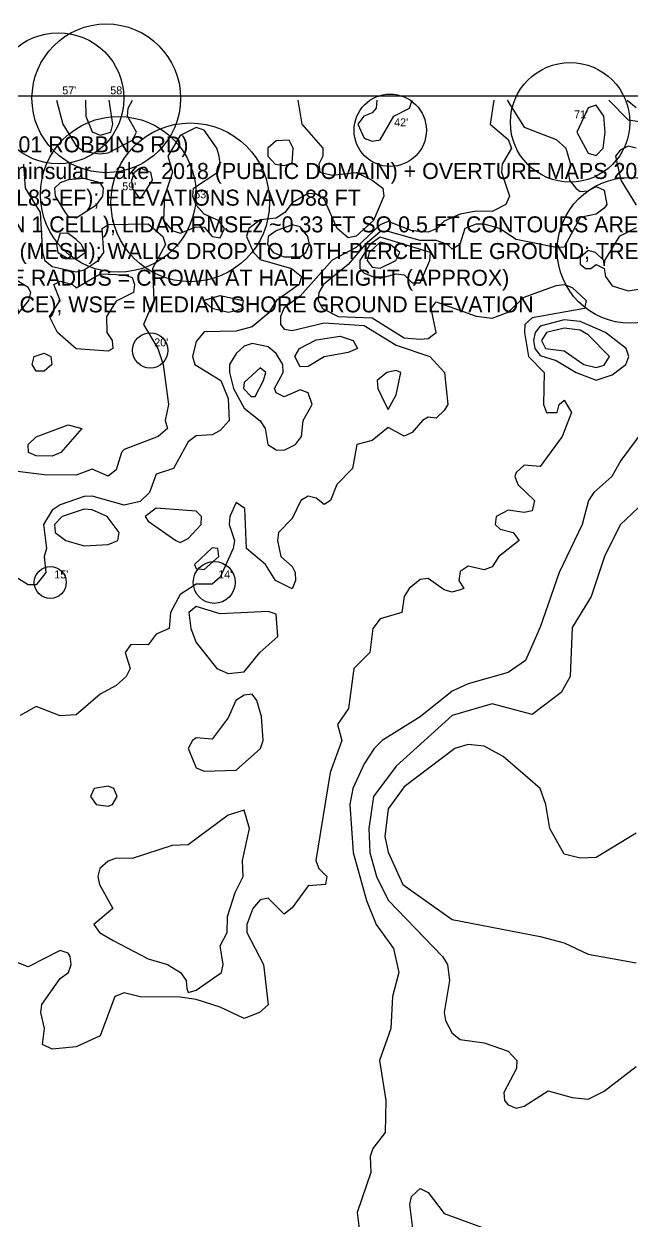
# Model space of a CAD drawing. Extents: x 426033 to 427066, y 1577130 to 1578168.
# Drawn here: x 426207.9 to 426360, y 1577868.9 to 1578168.1 of the extents above; entities that cross this region are included whole.
import ezdxf

# ---------------------------------------------------------------- set-up
doc = ezdxf.new("R2010")
doc.units = 21
doc.header["$MEASUREMENT"] = 0
for name, color, linetype in [('C-TOPO-HALF', 9, 'Continuous'), ('C-TOPO-MAJR', 3, 'Continuous'), ('C-TOPO-MINR', 8, 'Continuous'), ('G-ANNO-NOTE', 7, 'Continuous'), ('G-ANNO-ZONE', 6, 'Continuous'), ('L-PLNT-ANNO', 92, 'Continuous'), ('L-PLNT-TREE', 92, 'Continuous')]:
    doc.layers.add(name, color=color, linetype=linetype)

msp = doc.modelspace()

# ---------------------------------------------------------------- linework, layer by layer
at = {"layer": 'C-TOPO-HALF'}
for points, elevation in [([(426325.3873075895, 1578148.9999999998), (426324.50936722854, 1578143), (426329, 1578139.19595001), (426329.8084653715, 1578137), (426327.49201313517, 1578133), (426327.2971385097, 1578131), (426329.32935185183, 1578125), (426328.3879537349, 1578123), (426325, 1578121.1721908047), (426321, 1578121.2651875622), (426317, 1578120.5167854293), (426312.99999999994, 1578118.783068783), (426311.24874987744, 1578116.9999999998), (426309, 1578116.068568951), (426304.99999999994, 1578116.3359602413), (426299, 1578118.7099130806), (426297, 1578117.872287196), (426291, 1578112.223057019), (426285, 1578109.0799359598), (426277, 1578100.0768861892), (426273, 1578097.1301132578), (426272.0287146596, 1578095), (426272.02827348956, 1578093), (426273, 1578091.8083844176), (426275, 1578091.4309482593), (426283, 1578093.4227775857), (426293, 1578092.6988375364), (426301, 1578087.7660516037), (426309.3874206408, 1578085), (426313.0995092694, 1578081.0000000002), (426313.87716994894, 1578073), (426313, 1578071.4365574624), (426311, 1578069.5155947136), (426309, 1578069.8112373739), (426307.54802259884, 1578069), (426305, 1578065.9776385438), (426303, 1578065.0953360125), (426299, 1578067.2013311149), (426295, 1578064.0067643742), (426291.1876981611, 1578063), (426290.0794349661, 1578057), (426286.1212379936, 1578053), (426284.5716934487, 1578049), (426283, 1578047.9662601626), (426281, 1578049.5746086105), (426279, 1578050.0587744024), (426277.1383994126, 1578049), (426275.00000000006, 1578044.489438944), (426271.5968253968, 1578041), (426271.31381998584, 1578038.9999999998), (426272.13094615785, 1578035), (426275, 1578032.4375774749), (426275.74834070797, 1578031), (426275.85511890706, 1578029), (426275, 1578026.9381035485), (426270.79184034356, 1578028.9999999998), (426268.34687246144, 1578033), (426263.5244687073, 1578037), (426263.1029120443, 1578047), (426261, 1578048.4455340577), (426259.3753285439, 1578045), (426259.26635944704, 1578043), (426260.5764449291, 1578039), (426260.2181002854, 1578037), (426257, 1578029.848301379), (426255, 1578028.041541916), (426251, 1578028.0863709145), (426247, 1578025.4459617906), (426244.5801423898, 1578021), (426244.253928225, 1578017), (426241, 1578015.5379888269), (426239, 1578012.8827708703), (426234.6539379475, 1578013), (426233.2396061997, 1578011.0000000002), (426234.42846553004, 1578007), (426233.4830692762, 1578005), (426231, 1578002.7686577272), (426227, 1578000.6103218326), (426221, 1577995.380501851), (426217, 1577995.1832889228), (426211, 1577997.4467105262), (426207, 1577995.231321457)], 71.5), ([(426223.32395110873, 1578149.0000000002), (426223.36833132774, 1578145), (426225, 1578141.1201488571), (426227, 1578140.312042736), (426229.64925699297, 1578141), (426230.1705560967, 1578143), (426229.2546790577, 1578149)], 71.5), ([(426296.1146465704, 1578149), (426295.9520140105, 1578147), (426295, 1578145.8525593667), (426292.8905074436, 1578145), (426291.4331089857, 1578143), (426293, 1578139.5431463923), (426295, 1578138.773524902), (426297, 1578139.0896127399), (426300.39526117395, 1578145), (426304.34767420485, 1578147), (426304.98820109444, 1578149)], 71.5), ([(426354.15313716116, 1578149), (426359, 1578144.1100418135), (426363, 1578143.5188947727)], 72.5), ([(426361, 1578137.058502932), (426359, 1578137.5148418492), (426357, 1578136.5610083132), (426355.8594660788, 1578135), (426357.1689201791, 1578129), (426361, 1578122.8248240757)], 72.5), ([(426207.79667803645, 1578133), (426208.22899903444, 1578127), (426211.9528170595, 1578121), (426212.51150737563, 1578111), (426213.14777819585, 1578109), (426215, 1578107.4447954963), (426221, 1578106.093559682), (426223, 1578106.6575060426), (426226.49950563576, 1578109), (426227.92234660167, 1578111), (426227.47459033394, 1578117), (426229, 1578117.968906456), (426239, 1578118.1266514228), (426242.63709528215, 1578115), (426243.3176112887, 1578113), (426240.0302163641, 1578107), (426240.41997901857, 1578099), (426237.78305999585, 1578093), (426241.4131663526, 1578087), (426242.73119238776, 1578083), (426244.0470351759, 1578073), (426243.2195526098, 1578069), (426243.76615661563, 1578067), (426241.4964216005, 1578065), (426233, 1578061.6852339732), (426232.2723154809, 1578061), (426231, 1578056.6031241955), (426229, 1578055.0446297205), (426225, 1578056.7975659925), (426221, 1578055.2896214572), (426213, 1578055.3658300838), (426205, 1578056.366925065)], 70.5), ([(426361, 1578117.1517794223), (426356.75297840656, 1578115), (426353.0590163935, 1578109), (426353, 1578107.6548042702), (426352.9131034483, 1578109), (426350.8271644673, 1578110.9999999998), (426349, 1578111.4215959304), (426347, 1578109.6867783985), (426347, 1578108.0441881558), (426348.3583951449, 1578107), (426349.6681882023, 1578107), (426351, 1578107.9537339704), (426353, 1578106.958781362), (426353.3584047219, 1578105), (426355, 1578102.6636781534), (426359, 1578101.355366889), (426363, 1578102.0369691416)], 72.5), ([(426205.855161974, 1578095), (426209.16264110757, 1578099), (426209.62138671876, 1578101), (426209, 1578102.1892346512), (426205, 1578104.727988682)], 70.5), ([(426367, 1578072.2314993849), (426357.1438349561, 1578059), (426354.9384030418, 1578055), (426350.41347424046, 1578051), (426349.0502200736, 1578049), (426347.47315705125, 1578043), (426341.7334079881, 1578031), (426337, 1578017.3129685158), (426333.3113737075, 1578009), (426329, 1578005.9596472252), (426319, 1578003.1224012794), (426315, 1578001.2871879204), (426307, 1577994.8627938086), (426297.50558228197, 1577989), (426295.45636089833, 1577986.9999999998), (426293, 1577983.1623442236), (426290.1478194726, 1577977), (426289.43607371335, 1577973), (426290.2128185537, 1577961), (426293.53499194555, 1577949), (426296.01270220394, 1577943), (426300.3472497817, 1577937), (426301.61405835545, 1577931), (426300.06367308146, 1577925), (426299.6371288287, 1577917), (426296.7834733596, 1577909), (426298.4007113733, 1577899), (426298.25176006753, 1577891), (426295.13707945595, 1577886.9999999998), (426294.45734993496, 1577885), (426294.6801226367, 1577881), (426291.2354955298, 1577871), (426291.7739063105, 1577867)], 72.5), ([(426361, 1577965.859978918), (426351, 1577959.7241638885), (426347, 1577959.5812456373), (426343, 1577960.5639302959), (426339.4113198341, 1577967), (426338.4055720484, 1577973), (426336.9722038385, 1577977), (426327.7581552306, 1577985), (426323, 1577987.5462259937), (426319, 1577988.0285150646), (426315.6709933297, 1577987), (426303, 1577977.4447594183), (426299, 1577971.909722222), (426298.1911007481, 1577965), (426299, 1577961.0468843917), (426302.61910351407, 1577953), (426315, 1577944.215487888), (426337, 1577940.028292181), (426343, 1577938.376887795), (426348.99999999994, 1577935.5461263133), (426361, 1577933.4483767184)], 73.5), ([(426305.12765957444, 1577867), (426304.40700681874, 1577873), (426304.79356270813, 1577875), (426307, 1577877.0319529118), (426309, 1577876.003443526), (426313, 1577870.7879591065), (426323.22509702464, 1577867.0000000002)], 72.5)]:
    msp.add_lwpolyline(points, dxfattribs=dict(at, elevation=elevation))
for points, elevation in [([(426348.31752167223, 1578137), (426349, 1578135.787519168), (426351, 1578135.1669426048), (426352.7265756985, 1578137), (426353.2472521863, 1578141), (426352.8816190835, 1578145.0000000002), (426351, 1578147.7477664913), (426349, 1578147.10371297), (426346.1668431299, 1578141), (426348.31752167223, 1578137)], 72.5), ([(426237, 1578124.4064395707), (426235.0266229777, 1578127), (426234.9116522439, 1578129), (426235.5639284906, 1578131), (426237, 1578132.154762988), (426239.51886133425, 1578131), (426240.0027777778, 1578129), (426237, 1578124.4064395707)], 70.5), ([(426270.20753948635, 1578111), (426273, 1578109.9106051815), (426277, 1578109.903230811), (426278.3915653757, 1578111), (426279.34404748573, 1578113), (426278.89936311485, 1578115), (426277, 1578117.4076589763), (426275, 1578117.8526688202), (426271, 1578116.3906121086), (426268.9864495602, 1578115), (426268.77335615864, 1578113), (426270.20753948635, 1578111)], 71.5), ([(426295.12018069124, 1578105), (426297, 1578104.5662481214), (426301, 1578105.6321118246), (426302.99999999994, 1578105.3942486085), (426305, 1578103.3442204953), (426307, 1578103.3871943534), (426309.4463289785, 1578109), (426309.57745840616, 1578111), (426297, 1578114.8167259786), (426294.4142829344, 1578113), (426291.88517911267, 1578109), (426291.8780487805, 1578107), (426293, 1578105.790231017), (426295.12018069124, 1578105)], 72.5), ([(426255, 1578096.9269032732), (426252.74309900624, 1578099), (426257, 1578100.2188725765), (426262.7525931618, 1578099), (426262.4088851635, 1578097), (426261, 1578096.422326093), (426259, 1578095.9493234553), (426255, 1578096.9269032732)], 70.5), ([(426345.96745882486, 1578081), (426350.99999999994, 1578079.053814079), (426355, 1578080.355643966), (426358.43114526063, 1578083), (426359.160406243, 1578085), (426358.4868398117, 1578087), (426353.297752809, 1578091), (426347, 1578093.702545945), (426343, 1578094.1504260525), (426337, 1578092.5547538847), (426335.7085582252, 1578091), (426335.3295891895, 1578089), (426335.64413662406, 1578087), (426337, 1578085.1905220689), (426341, 1578083.978990294), (426345.96745882486, 1578081)], 72.5), ([(426268.93353358476, 1578063), (426271, 1578061.6152601778), (426273, 1578061.5529665265), (426275.80855647894, 1578063), (426277.28481056174, 1578065), (426277.7251539254, 1578069), (426279.9740266341, 1578073), (426279, 1578075.898337095), (426277, 1578076.6534431807), (426273, 1578074.8872488295), (426271, 1578075.8809961968), (426270.5891348904, 1578077), (426272.76696112624, 1578081), (426272.65939146327, 1578083), (426271, 1578085.729287283), (426269, 1578087.3832536973), (426265, 1578088.1897260803), (426263, 1578087.5312234657), (426261, 1578085.69814894), (426259.31221598503, 1578083), (426259.33834679925, 1578081.0000000002), (426260.3139681448, 1578077), (426263, 1578072.043101782), (426267, 1578068.84926505), (426268.2363932271, 1578067), (426268.93353358476, 1578063)], 71.5), ([(426298.3305733283, 1578073), (426299, 1578071.73704142), (426300.99999999994, 1578075.4194122883), (426302.1534309946, 1578081), (426301, 1578081.474644387), (426298.62179487175, 1578081), (426296.2434160061, 1578079), (426296.3762561744, 1578077), (426298.3305733283, 1578073)], 71.5), ([(426218.36515983666, 1578039), (426223, 1578037.6463823135), (426229, 1578037.997213622), (426231.4090427736, 1578039), (426231.6932332618, 1578041), (426228.69611140614, 1578045), (426225, 1578046.661925792), (426223, 1578046.8313899792), (426217.4620517737, 1578045), (426215.5857618031, 1578043), (426215.70279801136, 1578041), (426218.36515983666, 1578039)], 71.5), ([(426245.9064628214, 1578039), (426247, 1578038.5115773792), (426249, 1578039.510649297), (426252.19505605835, 1578043), (426252.29516151396, 1578045), (426251, 1578046.2781502258), (426241, 1578047.0882635962), (426238.23262074427, 1578045), (426239, 1578043.8454574333), (426245.9064628214, 1578039)], 71.5), ([(426250.59349425044, 1578033), (426251, 1578031.9775924962), (426253, 1578031.6910528918), (426256.67204104067, 1578035), (426256.3769751693, 1578037), (426255, 1578037.141827482), (426250.59349425044, 1578033)], 71.5)]:
    msp.add_lwpolyline(points, close=True, dxfattribs=dict(at, elevation=elevation))
at = {"layer": 'C-TOPO-MAJR', "elevation": 70}
for points in [[(426221, 1578086.8802329814), (426216.3090435914, 1578091), (426214.32226674305, 1578095), (426216.98097173474, 1578099), (426215.4022567856, 1578103), (426217, 1578103.7766083605), (426220.08657529583, 1578103), (426221, 1578102.1312444336), (426227, 1578105.6028278037), (426233, 1578105.363449692), (426235, 1578104.7354683045), (426235.5644171779, 1578103), (426235.264757865, 1578101), (426231, 1578098.7705838066), (426228.5749601276, 1578095), (426228.60272461886, 1578091), (426229.93729177467, 1578089), (426230.13558855886, 1578087), (426229, 1578086.3059337703), (426221, 1578086.8802329814)], [(426211, 1578081.330438512), (426209.98408141965, 1578083), (426210.4271523179, 1578085), (426213, 1578085.8239850427), (426214.63552021206, 1578085), (426214.8890848175, 1578083), (426213, 1578081.26874596), (426211, 1578081.330438512)], [(426211, 1578060.1286898223), (426209.08179581794, 1578061), (426208.95491728775, 1578063), (426211, 1578064.8710674467), (426219, 1578067.909445528), (426222.37848170404, 1578067), (426217.1341344592, 1578061), (426215, 1578060.0735896933), (426211, 1578060.1286898223)]]:
    msp.add_lwpolyline(points, close=True, dxfattribs=at)
at = {"layer": 'C-TOPO-MINR'}
for points, elevation in [([(426276.3903743315, 1578149), (426277.4213994352, 1578143), (426282.60832471563, 1578137), (426282.6474293843, 1578135), (426281.6708941028, 1578133), (426281.89828431373, 1578131), (426285, 1578130.3015805213), (426291, 1578130.932015066), (426295, 1578129.0390301598), (426297.61524647573, 1578127.0000000002), (426297.93549495086, 1578125), (426295.31168657215, 1578119), (426291, 1578115.0134080264), (426289, 1578114.640577132), (426286.20368212543, 1578117), (426283, 1578124.2909160596), (426281, 1578125.5684491978), (426279, 1578125.676232524), (426275, 1578123.344653124), (426273.1253581346, 1578121), (426271, 1578119.5678216491), (426267, 1578119.10956988), (426264.1369606004, 1578117), (426263.5777939722, 1578115), (426265.31931359356, 1578111), (426267, 1578109.1945783133), (426274.82312378654, 1578107), (426277.29230938136, 1578105), (426276.74019806925, 1578103), (426271.0485404026, 1578099), (426269, 1578095.7513799383), (426265, 1578092.3855735012), (426261, 1578091.3365699614), (426253, 1578091.1696223193), (426250.99999999994, 1578088.6980968858), (426250.0796033529, 1578085), (426250.63501547, 1578083), (426257.14525217714, 1578079), (426259, 1578074.4748589944), (426259.26383154414, 1578069), (426257, 1578066.4436304437), (426255, 1578065.4041490587), (426251, 1578065.1024146546), (426249, 1578063.609565489), (426245.33615887625, 1578057), (426241, 1578055.5974916043), (426239.33374888694, 1578051), (426237, 1578048.7210250758), (426233, 1578047.784872794), (426225, 1578050.0262615862), (426223, 1578049.9478895552), (426217, 1578047.858696036), (426215, 1578046.5655048648), (426212.7987060055, 1578043), (426213.55935117026, 1578037), (426212.99390501995, 1578035), (426213.3750397962, 1578031), (426211, 1578027.9089052752), (426209, 1578027.9299710342), (426203, 1578031.6040114614)], 71), ([(426328.7379237428, 1578149), (426333, 1578142.2989245788), (426341, 1578139.2253896154), (426343.40995107545, 1578137), (426344.5492383817, 1578133), (426343.99575911794, 1578131), (426344.369212963, 1578129), (426345.957601398, 1578127), (426347, 1578126.1974224614), (426349, 1578126.346331167), (426351, 1578127.4445132334), (426353, 1578126.5518746502), (426353.68895221397, 1578123), (426353, 1578122.056864216), (426351, 1578120.557044282), (426347, 1578119.7438282399), (426343, 1578112.3049663734), (426341, 1578112.185028993), (426331, 1578114.1699371836), (426326.84786969435, 1578117), (426323, 1578118.0392552456), (426321, 1578118.0430304785), (426318.1280467258, 1578117), (426316.93417858105, 1578113), (426315, 1578111.8086732575), (426313.8201415172, 1578113), (426311, 1578113.9382300046), (426307, 1578113.9498492808), (426299, 1578116.1786805394), (426297, 1578116.120391797), (426293.1997423994, 1578112.9999999998), (426289, 1578108.002074751), (426282.81867746706, 1578103), (426281.6575171553, 1578101), (426281.5095434289, 1578099), (426282.5853239286, 1578097), (426286.50044139795, 1578095), (426295, 1578094.6291880694), (426303, 1578089.625482049), (426307, 1578089.3028780883), (426309, 1578089.4881634687), (426311.03270427824, 1578091), (426309.72403415025, 1578097), (426311, 1578098.6472920466), (426321, 1578095.052821997), (426325, 1578094.5478941347), (426329, 1578096.023777403), (426333, 1578099.8001259547), (426341, 1578102.6756740138), (426343, 1578102.950386027), (426345, 1578102.2399294726), (426348.5308207115, 1578099), (426348.09004739334, 1578097), (426335, 1578094.6024954272), (426333.12811903853, 1578093), (426333.0876411047, 1578091), (426334.074003692, 1578085), (426337.95956815116, 1578081), (426337.81217850687, 1578073), (426338.6142270862, 1578071), (426341.21224489796, 1578071), (426341.7353032659, 1578073), (426343, 1578074.0596820433), (426344.8496621622, 1578071), (426342.4691722973, 1578065), (426337, 1578057.5145169804), (426333, 1578057.801099583), (426331, 1578055.9797373358), (426330.6554272517, 1578055), (426331.43199329986, 1578053), (426335.60059055116, 1578049), (426335, 1578046.4138486313), (426333, 1578046.0116613149), (426329, 1578046.5695683493), (426325.9962192817, 1578045), (426325.724137931, 1578043), (426327, 1578041.8454929153), (426330.2868827628, 1578041), (426331.7385321101, 1578039), (426326.6524570752, 1578035), (426325.00000000006, 1578032.4094986808), (426323, 1578031.6354983202), (426319, 1578032.5418910831), (426317, 1578031.2600888012), (426316.6358024691, 1578029), (426317.8778908418, 1578027), (426317, 1578026.6382694873), (426315, 1578026.046250876), (426313.00000000006, 1578026.6728008091), (426309, 1578029.4985951467), (426307, 1578029.2343345417), (426304.23572539433, 1578027), (426303.01389923063, 1578025.0000000002), (426302.4430693069, 1578021), (426297, 1578019.3812173912), (426295.18798151, 1578017), (426294.38568464725, 1578011), (426290.42694928084, 1578007), (426289.0773046007, 1577997), (426286.3512055838, 1577993), (426287.37041420117, 1577989), (426284.4833727344, 1577981), (426280.9016958896, 1577959), (426281.666316894, 1577957), (426283.61746361747, 1577955), (426283.3443316413, 1577953), (426279, 1577952.6795669822), (426275, 1577947.1969988458), (426273, 1577945.6009026435), (426269, 1577949.6138072452), (426267, 1577949.1774387797), (426265.139408867, 1577947), (426263.6107717935, 1577943), (426263.63124754035, 1577941), (426267.82658258546, 1577933), (426269, 1577922.9416818535), (426266.80089342693, 1577921), (426263, 1577919.4700499168), (426257.00000000006, 1577922.3024040489), (426251, 1577924.2259136215), (426247, 1577924.827880512), (426237, 1577924.921790235), (426233, 1577925.945342571), (426230.6360078278, 1577925), (426227, 1577915.2076884673), (426221, 1577912.4445753172), (426215, 1577911.859242184), (426212.51503518876, 1577913), (426213.0102008288, 1577917), (426212.1568130631, 1577921), (426212.3794387551, 1577922.9999999998), (426217, 1577929.4674698794), (426219.0323584319, 1577931), (426219.71428571426, 1577933), (426219.44027093594, 1577935), (426219, 1577935.8347927611), (426217.00000000006, 1577936.5321732094), (426209, 1577932.4566534914), (426205, 1577934.0014249072)], 72), ([(426216.0256865793, 1578149), (426217.63112168387, 1578143), (426221, 1578137.6294607972), (426223, 1578136.2228532922), (426227, 1578135.6257080608), (426229, 1578135.8897396633), (426235.02682884753, 1578139), (426236.04432301153, 1578141), (426233.83498689317, 1578145), (426233.98425346235, 1578147), (426235.01385467977, 1578149)], 71), ([(426358.752037433, 1578149), (426361, 1578147.1660665576)], 73), ([(426363, 1578048.5578422877), (426357, 1578042.8757405926), (426353.05795909977, 1578035), (426349.7525478072, 1578025), (426345, 1578017.1970233875), (426344.50642875885, 1578005), (426342.22789360175, 1578001), (426335, 1577995.458259325), (426325, 1577998.1424864465), (426315, 1577995.2046608215), (426301, 1577982.5417370733), (426295.3259697469, 1577975), (426294.18623909575, 1577967), (426294.4433917967, 1577961), (426296.05345056613, 1577955), (426299, 1577949.0980733295), (426312.5581770347, 1577935), (426313.8250235991, 1577933), (426314.2868750597, 1577929), (426312.99251066794, 1577921), (426313.3229190422, 1577919), (426315, 1577915.8052715291), (426317, 1577914.2230145866), (426323, 1577913.3890933422), (426329, 1577911.3140511466), (426331.18421791634, 1577909), (426331.0990647732, 1577907), (426327.8886279772, 1577901), (426328.05546091235, 1577899), (426329, 1577897.9178052484), (426331, 1577897.1308911298), (426333.00000000006, 1577897.5834784291), (426339, 1577901.433946718), (426344.99999999994, 1577899.7260612042), (426349, 1577899.3764705884), (426353, 1577901.3700070076), (426361, 1577907.5089549916)], 73)]:
    msp.add_lwpolyline(points, dxfattribs=dict(at, elevation=elevation))
for points, elevation in [([(426254.94707570865, 1578115), (426257, 1578114.616243264), (426258.0663864507, 1578117), (426256.59637188213, 1578119), (426253, 1578120.5685227565), (426251, 1578122.8300795865), (426250.14676300343, 1578125), (426250.301724616, 1578127), (426256.38008095324, 1578131), (426256.96669414674, 1578133), (426256.7302662906, 1578135), (426256.1487067989, 1578137), (426253, 1578141.50071414), (426251, 1578142.211720419), (426247, 1578140.2039378837), (426243.8659140424, 1578135), (426245.06989979965, 1578131), (426243.04322040785, 1578125.0000000002), (426242.80536564667, 1578119), (426245, 1578116.4289258248), (426247, 1578115.7753722938), (426251, 1578117.3796118107), (426253, 1578117.3318009735), (426254.94707570865, 1578115)], 71), ([(426270.7403828624, 1578133), (426273, 1578132.694692977), (426275, 1578133.2868818962), (426275.24927536235, 1578137), (426274.1901369863, 1578139), (426271, 1578138.844951625), (426268.92453046265, 1578137), (426268.9333872271, 1578135), (426270.7403828624, 1578133)], 71), ([(426218.1722616742, 1578121), (426219, 1578119.9408687274), (426221, 1578119.649968476), (426226.13372379437, 1578123), (426227.62658414384, 1578125), (426227.7683622986, 1578127), (426227, 1578128.3542761318), (426223, 1578129.4318650914), (426219, 1578129.1506858664), (426217.00000000006, 1578128.3927978834), (426215.52491094754, 1578127), (426215.7133493847, 1578125), (426218.1722616742, 1578121)], 71), ([(426216.4157406427, 1578111), (426219, 1578109.4861583293), (426221, 1578109.352170618), (426223.2452181987, 1578111), (426222.33367533894, 1578113), (426221, 1578114.198814229), (426219, 1578115.7268656716), (426217, 1578115.7832236842), (426216.07743022486, 1578113), (426216.4157406427, 1578111)], 71), ([(426293.7315993555, 1578109), (426295, 1578107.3248842538), (426296.99999999994, 1578107.040370237), (426300.9007055328, 1578109), (426301.8847954201, 1578111), (426299.5275619296, 1578113), (426297, 1578113.5352743343), (426294.2443423571, 1578111), (426293.7315993555, 1578109)], 73), ([(426277, 1578082.359165425), (426275.6285496313, 1578085), (426276.81099601596, 1578087.0000000002), (426281, 1578089.1628320918), (426287, 1578090.0523550143), (426290.20502512564, 1578089), (426291.28778625955, 1578087), (426289, 1578085.9782241015), (426283, 1578084.8546610652), (426278.99999999994, 1578082.4679196924), (426277, 1578082.359165425)], 71), ([(426347.91979231936, 1578083), (426351, 1578082.233715744), (426353, 1578082.7602080363), (426354.3631884568, 1578085), (426349, 1578090.391861964), (426347, 1578091.5505423064), (426343, 1578092.0327736868), (426338.6099632194, 1578091), (426337.3606003948, 1578089), (426338.32061832387, 1578087), (426343, 1578086.4047089983), (426347.91979231936, 1578083)], 73), ([(426264.723807851, 1578075), (426265.7185286726, 1578075), (426267.82566823903, 1578079), (426268.3974475843, 1578081), (426267, 1578082.1233855453), (426263, 1578078.5098850573), (426262.78819280217, 1578077), (426264.723807851, 1578075)], 72), ([(426256.1079943899, 1578007), (426259, 1578005.700421941), (426263, 1578006.1212624586), (426266.8684436234, 1578010.9999999998), (426271.4355224675, 1578015), (426271, 1578020.5440729484), (426269, 1578021.1957903097), (426257, 1578020.644055434), (426251, 1578022.499656672), (426249.1719600093, 1578021), (426249.61386227683, 1578017), (426251, 1578013.4572647293), (426256.1079943899, 1578007)], 72), ([(426250.60191441444, 1577983), (426251, 1577982.1711606097), (426253, 1577981.3308839903), (426261, 1577981.5550644568), (426267.082145009, 1577987), (426267.74183917197, 1577989), (426267.33264781494, 1577995), (426266.17015958467, 1577999), (426264.99999999994, 1578000.5344146565), (426263, 1578000.32408993), (426260.86396372365, 1577999), (426258.99999999994, 1577994.6859609038), (426255, 1577989.307803468), (426251, 1577989.648997465), (426250.0526492851, 1577989), (426248.9866555463, 1577987), (426250.60191441444, 1577983)], 72), ([(426225.9404300317, 1577973), (426229, 1577972.5603858172), (426230.04185447516, 1577973), (426231.1874172982, 1577975), (426230.41612349916, 1577977), (426229, 1577977.6098389719), (426225.4274376417, 1577977), (426224.51352941175, 1577975), (426225.9404300317, 1577973)], 72), ([(426248.62764456985, 1577927), (426249, 1577926.0276243093), (426251, 1577926.6208695653), (426257.2669546436, 1577931), (426257.7648839556, 1577933), (426257, 1577937.697571744), (426258.68869523116, 1577941), (426258.81088134914, 1577945), (426260.6869767442, 1577951.0000000002), (426262.7376968504, 1577955), (426262.575904785, 1577958.9999999998), (426264.2973596883, 1577967), (426263, 1577971.5516559565), (426259, 1577970.3177627535), (426249.00000000006, 1577962.925), (426245.00000000006, 1577962.7438576673), (426235, 1577959.5301287554), (426231, 1577959.5444340506), (426229, 1577958.844484629), (426226.90965174127, 1577957), (426226.4036714976, 1577955), (426226.8138154344, 1577953), (426230.15936507937, 1577947), (426225.37978339347, 1577943), (426226.8349854227, 1577941), (426230.1905109489, 1577939), (426239, 1577934.4014996593), (426243.7840269966, 1577933), (426247.02167630056, 1577931), (426248.4822609741, 1577929), (426248.62764456985, 1577927)], 72)]:
    msp.add_lwpolyline(points, close=True, dxfattribs=dict(at, elevation=elevation))
at = {"layer": 'G-ANNO-ZONE'}
msp.add_lwpolyline([(427050, 1577150), (427050, 1578150), (426050, 1578150), (426050, 1577150), (427050, 1577150)], close=True, dxfattribs=at)
at = {"layer": 'L-PLNT-TREE'}
for centre, radius in [((426228.5, 1578149.5), 18.5875), ((426216.5, 1578149.5), 16.39325), ((426344.5, 1578143.5), 14.93225), ((426299.5, 1578141.5), 9.04375), ((426231.5, 1578125.5), 19.4585), ((426249.5, 1578123.5), 19.8335), ((426359.5, 1578111.5), 18.221249999999998), ((426239.5, 1578086.5), 4.422750000000001), ((426255.5, 1578028.5), 5.246), ((426214.5, 1578028.5), 4)]:
    msp.add_circle(centre, radius, dxfattribs=at)

# ---------------------------------------------------------------- texts
at = {"layer": 'G-ANNO-NOTE', "insert": (426060, 1578140), "char_height": 4, "width": 600, "attachment_point": 1}
msp.add_mtext('FOCUS ZONE: MAIN HOUSE AND COMPOUND (22500/22501 ROBBINS RD)\\PGENERATED 2026-09-28 FROM USGS 3DEP LIDAR FL_Peninsular_Lake_2018 (PUBLIC DOMAIN) + OVERTURE MAPS 2026-09-23.1 (ODbL)\\PCRS NAD83 / FLORIDA EAST ftUS (EPSG:2236, CIVIL 3D FL83-EF); ELEVATIONS NAVD88 FT\\PCONTOURS 0.5 FT FROM 2 FT GROUND GRID (GAUSSIAN 1 CELL); LIDAR RMSEz ~0.33 FT SO 0.5 FT CONTOURS ARE INDICATIVE\\PROOFS: 1 FT LIDAR SURFACE INSIDE EACH FOOTPRINT (MESH); WALLS DROP TO 10TH-PERCENTILE GROUND; TREES INSIDE FOOTPRINTS APPEAR AS ROOF\\PTREES: CANOPY-HEIGHT LOCAL MAXIMA >12 FT, CIRCLE RADIUS = CROWN AT HALF HEIGHT (APPROX)\\PWATER: LIDAR NO-RETURN AREAS (2018 WATER SURFACE); WSE = MEDIAN SHORE GROUND ELEVATION\\PCONCEPT GRADE - NOT A SURVEY. NO PARCEL LINES.', dxfattribs=at)
at = {"layer": 'L-PLNT-ANNO'}
for s, p in [("57'", (426217.5, 1578150.5)), ("58'", (426229.5, 1578150.5)), ("42'", (426300.5, 1578142.5)), ("71'", (426345.5, 1578144.5)), ("59'", (426232.5, 1578126.5)), ("53'", (426250.5, 1578124.5)), ("20'", (426240.5, 1578087.5)), ("15'", (426215.5, 1578029.5)), ("14'", (426256.5, 1578029.5))]:
    msp.add_text(s, height=2, dxfattribs=at).set_placement(p)

doc.saveas('drawing.dxf')
